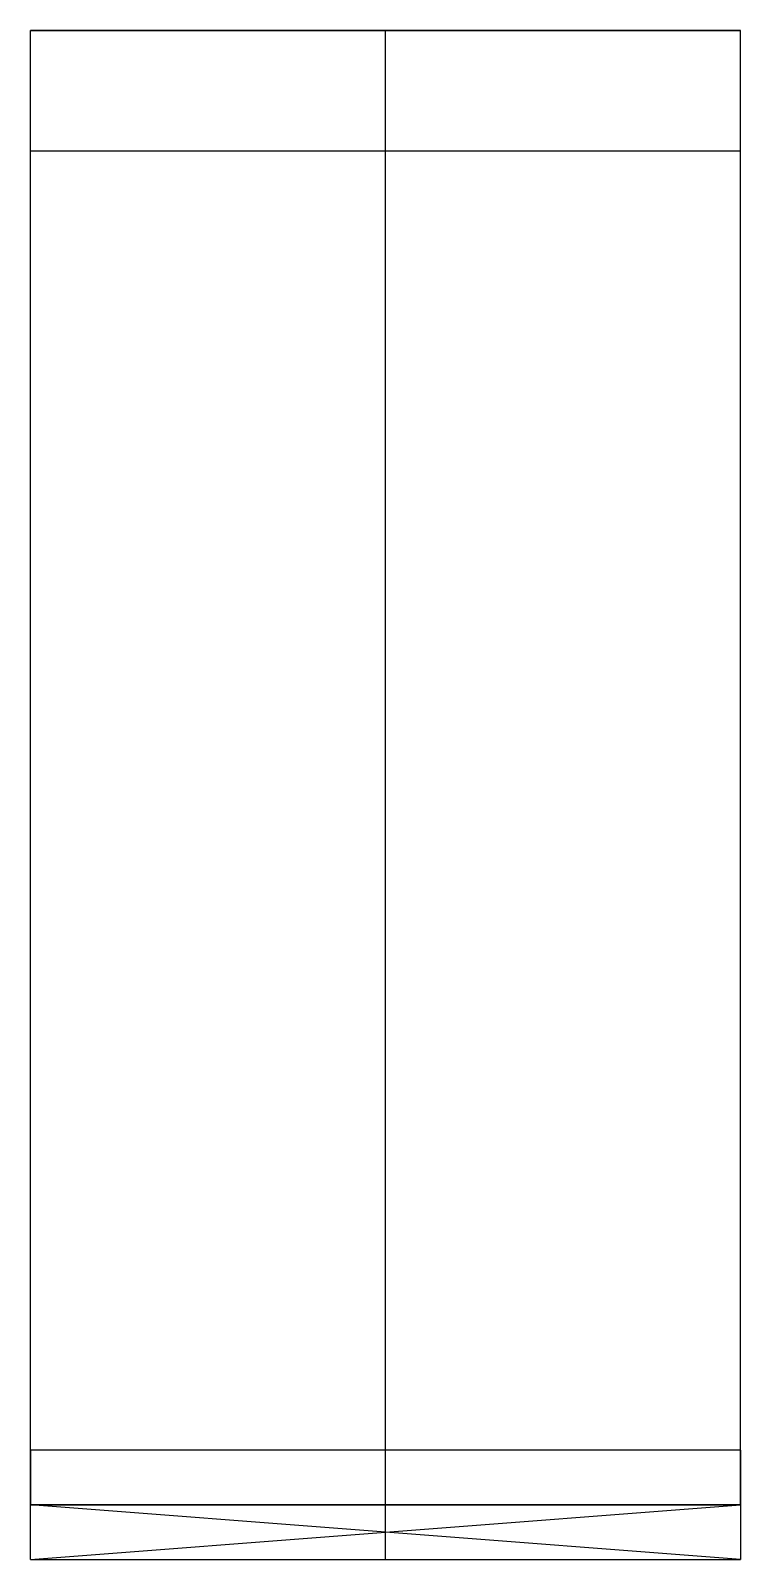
# Model space of a CAD drawing. Extents: x -32 to 32, y 0 to 140.
import ezdxf

# ---------------------------------------------------------------- set-up
doc = ezdxf.new("R2010")
doc.units = 0
doc.layers.get('0').update_dxf_attribs({"linetype": 'CONTINUOUS'})

msp = doc.modelspace()

# ---------------------------------------------------------------- linework, layer by layer
at = {"linetype": 'CONTINUOUS'}
for p, q in [((32.5, 140), (-32.5, 140)), ((-32.5, 140), (32.5, 140)), ((-32.5, 10), (-32.5, 140)), ((0, 0), (0, 140)), ((32.5, 10), (32.5, 140)), ((-32.5, 129), (32.5, 129)), ((32.5, 10), (-32.5, 10)), ((-32.5, 10), (-32.5, 5)), ((-32.5, 0), (-32.5, 10)), ((32.5, 10), (-32.5, 10)), ((32.5, 5), (32.5, 10)), ((32.5, 10), (32.5, 0)), ((-32.5, 5), (32.5, 5)), ((32.5, 5), (-32.5, 5)), ((-32.5, 0), (32.5, 5)), ((32.5, 0), (-32.5, 5)), ((-32.5, 0), (32.5, 0)), ((-32.5, 0), (32.5, 0))]:
    msp.add_line(p, q, dxfattribs=at)

doc.saveas('drawing.dxf')
